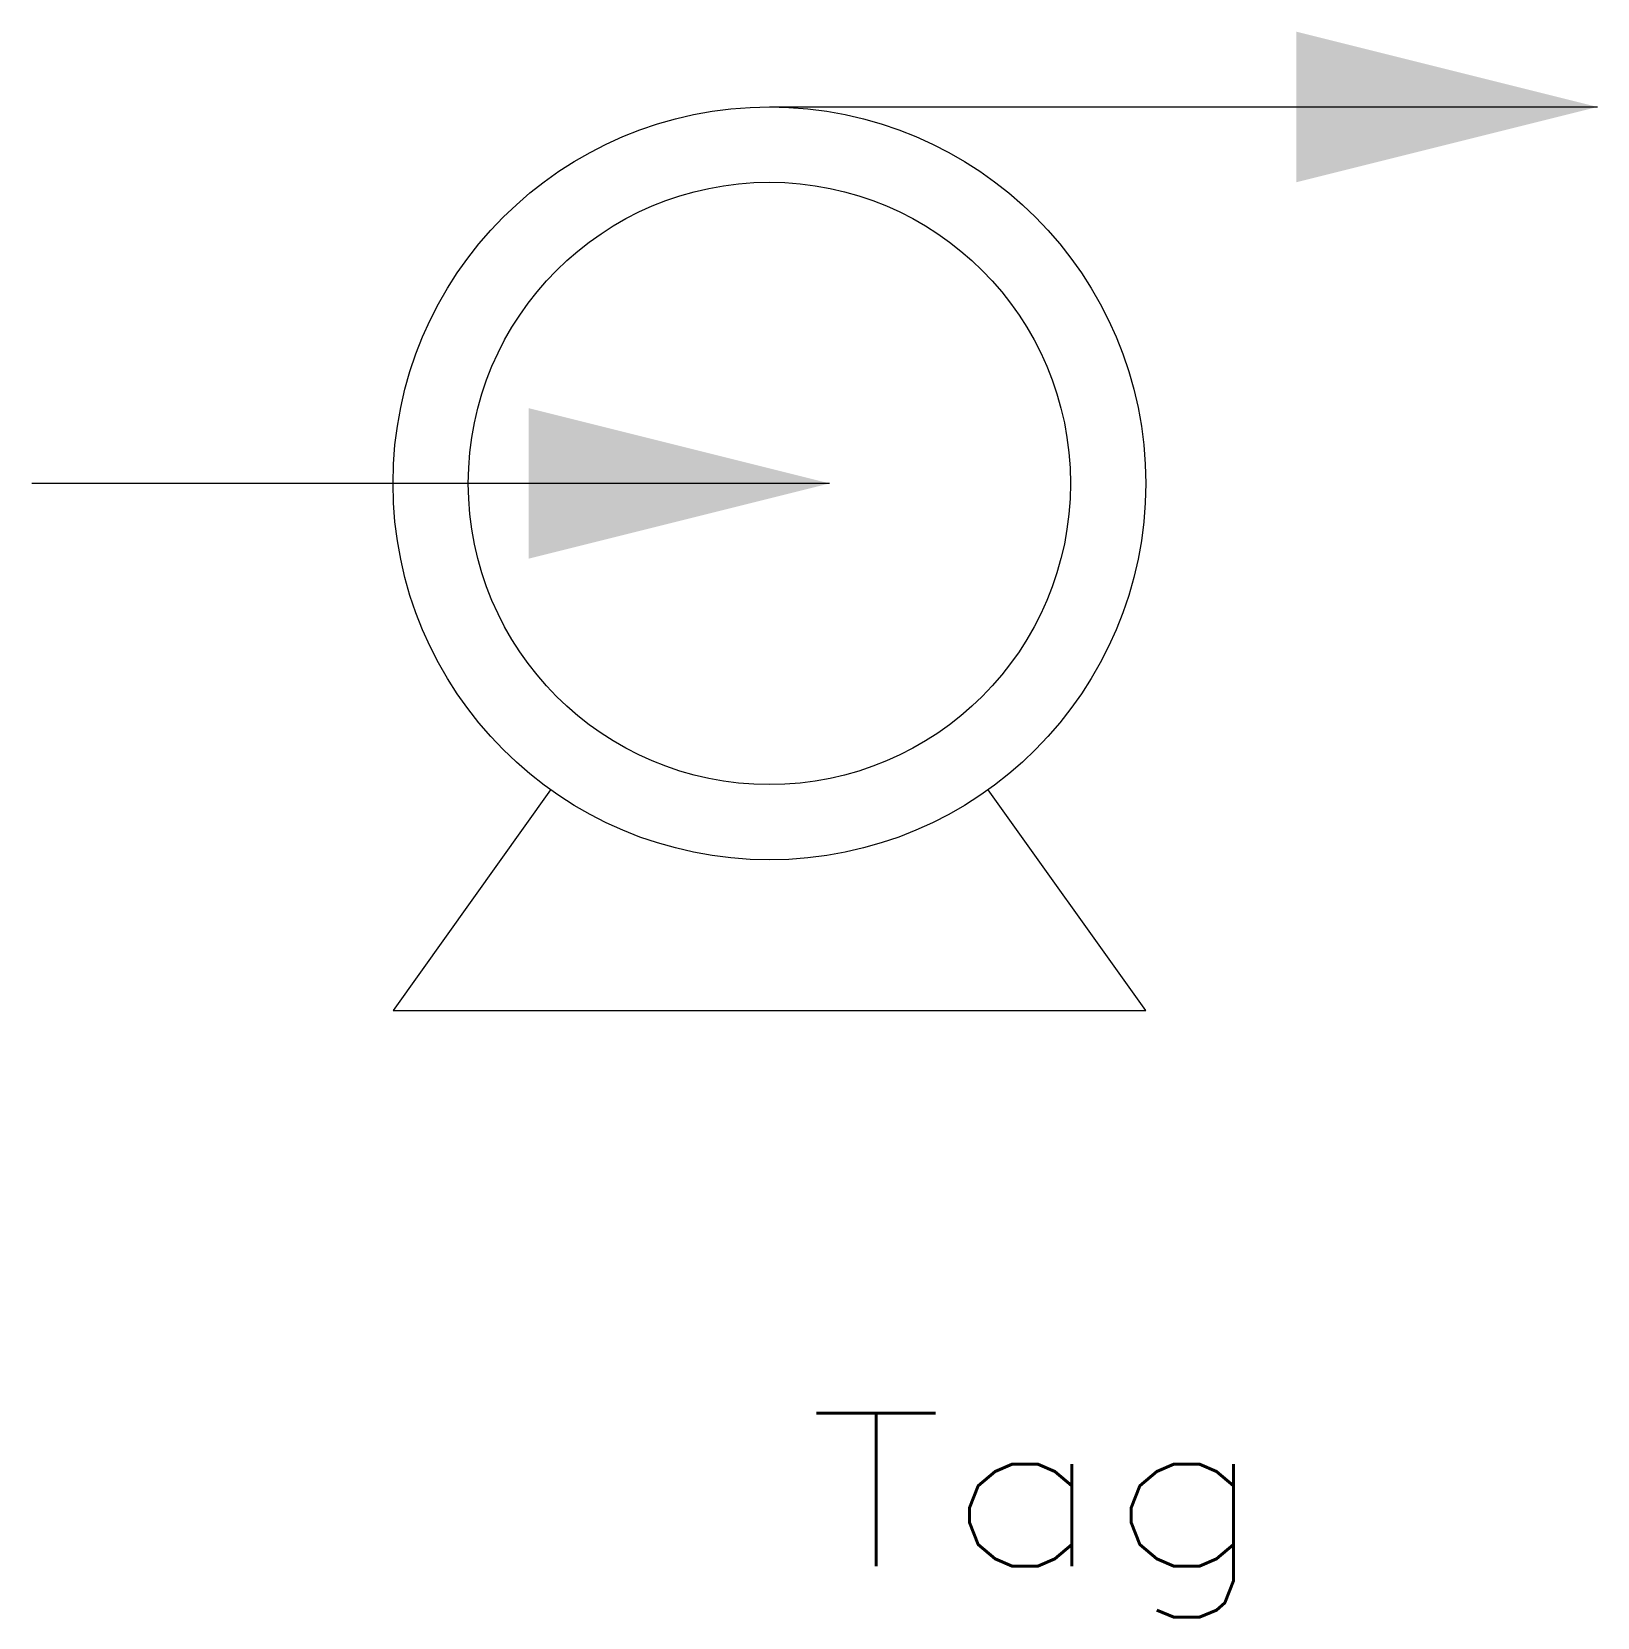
# Model space of a CAD drawing. Header units: inches. Extents: x -6.5 to 6.5, y -9.1 to 4.1.
import ezdxf
from ezdxf.enums import TextEntityAlignment as Align

# ---------------------------------------------------------------- set-up
doc = ezdxf.new("R2010")
doc.units = ezdxf.units.IN
doc.header["$MEASUREMENT"] = 0
doc.layers.get('0').update_dxf_attribs({"lineweight": 0})
doc.styles.add('STANDARD1', font='TXT.SHX')

msp = doc.modelspace()

# ---------------------------------------------------------------- linework, layer by layer
for p, q in [((-0.332, 3.452), (6.543, 3.452)), ((0.168, 0.327), (-6.457, 0.327)), ((-2.149, -2.216), (-3.457, -4.048)), ((2.793, -4.048), (1.484, -2.216)), ((-3.457, -4.048), (2.793, -4.048))]:
    msp.add_line(p, q)
at = {"lineweight": 0}
for radius in [3.125, 2.5]:
    msp.add_circle((-0.332, 0.327), radius, dxfattribs=at)
for points in [[(4.043, 2.827), (4.043, 4.077), (6.543, 3.452)], [(-2.332, -0.298), (-2.332, 0.952), (0.168, 0.327)]]:
    msp.add_solid(points)

# ---------------------------------------------------------------- texts
at = {"color": 7, "linetype": 'Continuous', "style": 'STANDARD1', "width": 1.166667}
msp.add_text('Tag', height=1.272, dxfattribs=at).set_placement((-0.012, -8.662), (3.804, -8.662), align=Align.FIT)

doc.saveas('drawing.dxf')
